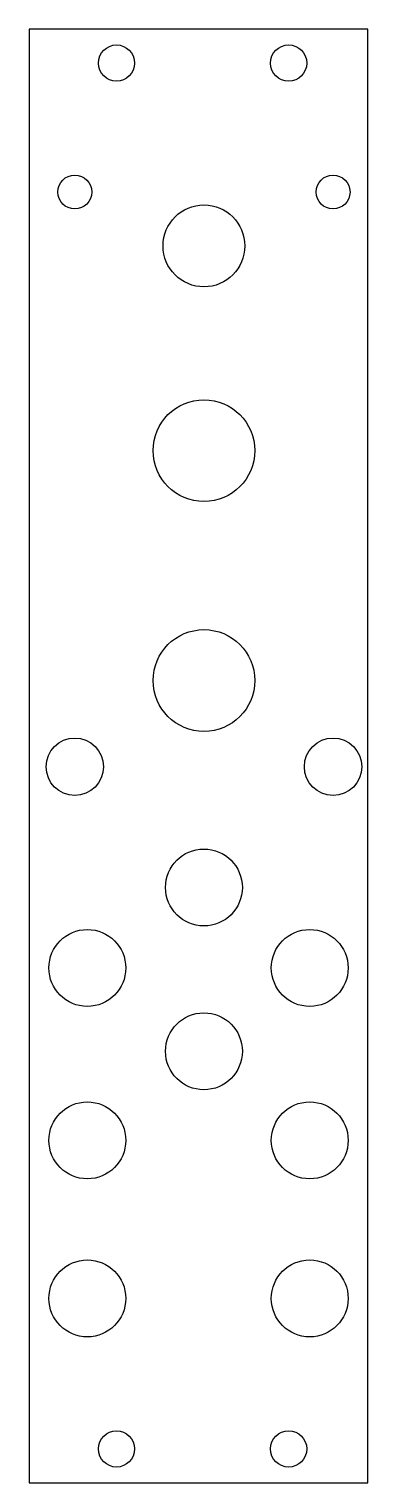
# Model space of a CAD drawing. Header units: millimetres. Extents: x 0 to 30, y 0 to 128.
import ezdxf

# ---------------------------------------------------------------- set-up
doc = ezdxf.new("R2010")
doc.units = ezdxf.units.MM

msp = doc.modelspace()

# ---------------------------------------------------------------- linework, layer by layer
at = {"layer": 'HOLES'}
for centre, radius in [((7.7395, 125.4988), 1.6), ((22.9795, 125.4988), 1.6), ((4.05, 114.0975), 1.5), ((26.91, 114.0975), 1.5), ((15.48, 109.335), 3.6195), ((15.48, 91.2375), 4.5), ((15.48, 70.9175), 4.5), ((4.05, 63.2975), 2.54), ((26.91, 63.2975), 2.54), ((15.48, 52.6295), 3.4), ((5.1612, 45.5175), 3.4), ((24.8463, 45.5175), 3.4), ((15.48, 38.1515), 3.4), ((5.1612, 30.2775), 3.4), ((24.8463, 30.2775), 3.4), ((5.1612, 16.3075), 3.4), ((24.8463, 16.3075), 3.4), ((7.7395, 3.0012), 1.6), ((22.9795, 3.0012), 1.6)]:
    msp.add_circle(centre, radius, dxfattribs=at)
at = {"layer": 'OUTLINE'}
for p, q in [((30, 128.5), (0, 128.5)), ((0, 128.5), (0, 0)), ((30, 0), (30, 128.5)), ((0, 0), (30, 0))]:
    msp.add_line(p, q, dxfattribs=at)

doc.saveas('drawing.dxf')
